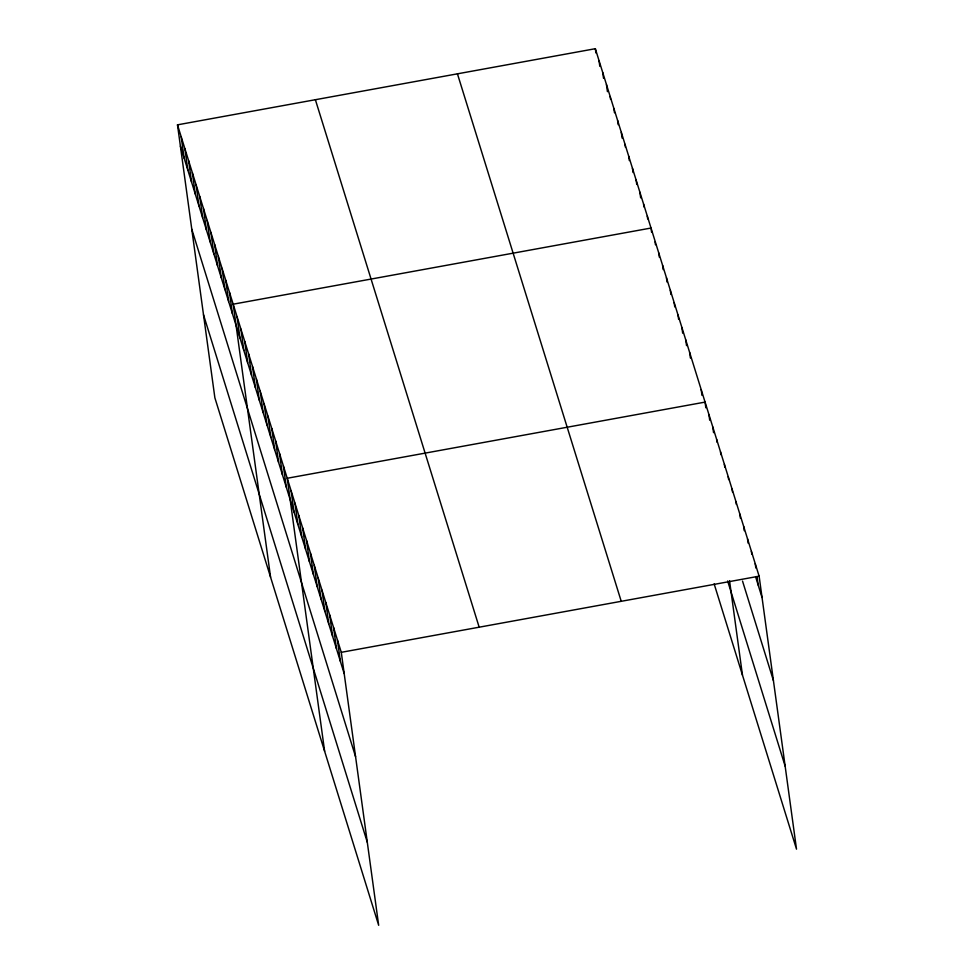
<?xml version="1.0" encoding="UTF-8"?>
<svg xmlns="http://www.w3.org/2000/svg" width="974" height="974" viewBox="0 0 974 974"><rect width="100%" height="100%" fill="white"/><g stroke="black" fill="none" stroke-linecap="round" stroke-linejoin="round"><path stroke-width="1.46" d="M177.487 124.842L341.277 652.324L378.667 925.3L214.877 397.818L177.487 124.842L595.333 48.7L759.123 576.182L796.513 849.158L714.149 583.913M651.022 228.038L233.176 304.192L270.565 577.168M341.277 652.324L759.123 576.182M755.605 576.766L762.033 597.488M742.529 581.076L773.417 680.534M727.651 580.979L785.129 766.1M457.439 73.829L621.229 601.299M315.381 99.713L479.171 627.195M180.409 146.161L344.199 673.631M191.781 229.207L355.571 756.688M203.505 314.772L367.295 842.254M755.252 563.739L755.836 568M757.005 576.535L758.174 585.057M751.392 551.308L751.782 554.145M747.533 538.878L748.117 543.139M743.673 526.447L744.258 530.708M739.814 514.004L740.398 518.278M735.954 501.573L736.344 504.422M732.095 489.143L732.485 491.98M728.235 476.712L728.625 479.549M724.376 464.281L724.766 467.118M720.504 451.839L720.894 454.688M716.645 439.408L717.034 442.245M712.785 426.977L713.565 432.663M708.926 414.547L709.705 420.22M705.846 407.789L705.066 402.104L287.233 478.258L324.622 751.234M729.526 580.626L742.456 675.092M701.207 389.673L701.986 395.359M689.629 352.381L690.408 358.055M685.769 339.938L686.536 345.624M681.897 327.507L682.677 333.193M678.038 315.077L678.622 319.338M674.178 302.646L674.763 306.907M670.319 290.203L670.903 294.477M666.459 277.773L667.044 282.034M662.6 265.342L663.184 269.603M658.741 252.911L659.325 257.173M655.076 241.893L655.465 244.742M651.216 229.462L651.606 232.299M647.308 216.082L647.698 218.931M643.595 204.126L643.984 206.975M639.881 192.17L640.661 197.856M636.168 180.214L636.753 184.476M632.455 168.258L633.039 172.52M628.741 156.303L629.326 160.564M625.028 144.347L625.418 147.196M621.315 132.391L622.094 138.077M617.601 120.435L618.186 124.696M613.888 108.479L614.472 112.74M610.174 96.523L610.564 99.36M606.461 84.568L607.435 91.678M602.748 72.612L603.527 78.297M599.034 60.656L599.814 66.342M595.333 48.7L595.905 52.961M337.418 639.894L340.34 661.2M333.558 627.451L336.48 648.769M329.699 615.02L332.621 636.339M325.84 602.589L328.762 623.896M321.98 590.159L324.89 611.465M318.121 577.728L321.03 599.034M314.249 565.285L317.171 586.604M310.389 552.855L313.311 574.173M306.53 540.424L309.452 561.73M302.671 527.993L305.593 549.299M298.811 515.55L301.733 536.869M294.952 503.12L297.874 524.438M291.092 490.689L294.014 511.995M283.373 465.828L286.283 487.134M279.501 453.385L282.423 474.703M275.642 440.954L278.564 462.273M271.783 428.523L274.705 449.83M267.923 416.093L270.845 437.399M264.064 403.65L266.986 424.968M260.204 391.219L263.126 412.538M256.345 378.789L259.267 400.095M252.485 366.358L255.395 387.664M248.626 353.927L251.535 375.233M244.754 341.484L247.676 362.803M240.895 329.054L243.817 350.372M237.035 316.623L239.957 337.929M229.462 292.237L232.384 313.543M225.749 280.281L228.671 301.587M222.035 268.325L224.957 289.631M218.322 256.369L221.244 277.675M214.609 244.413L217.531 265.719M210.908 232.457L213.817 253.764M207.194 220.501L210.104 241.808M203.481 208.546L206.391 229.852M199.767 196.578L202.689 217.896M196.054 184.622L198.976 205.94M192.341 172.666L195.263 193.984M188.627 160.71L191.549 182.028M184.914 148.754L187.836 170.073M181.201 136.798L184.123 158.117"/></g></svg>
